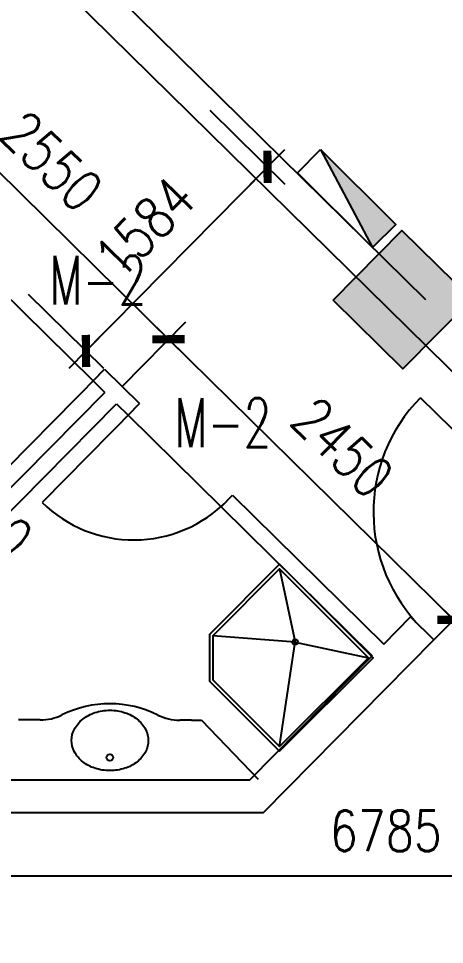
# Model space of a CAD drawing. Extents: x -357449 to -117302, y 127569 to 244935.
# Drawn here: x -183709 to -181100, y 220068 to 225744 of the extents above; entities that cross this region are included whole.
import ezdxf

# ---------------------------------------------------------------- set-up
doc = ezdxf.new("R2010")
doc.units = 0
doc.header["$MEASUREMENT"] = 0
doc.layers.get('0').update_dxf_attribs({"linetype": 'CONTINUOUS'})
doc.layers.get('DEFPOINTS').update_dxf_attribs({"linetype": 'CONTINUOUS'})
for name, color, linetype in [('1', 8, 'CONTINUOUS'), ('COLUMN', 4, 'CONTINUOUS'), ('F', 31, 'CONTINUOUS'), ('WALL', 1, 'CONTINUOUS'), ('WINDOW', 4, 'CONTINUOUS'), ('WINDOWS', 4, 'CONTINUOUS')]:
    doc.layers.add(name, color=color, linetype=linetype)
doc.layers.add('AXIS', color=3, linetype='CONTINUOUS', lineweight=9)
doc.styles.add('DIM_FONT', font='SIMPLEX.shx', dxfattribs={"width": 0.8})
doc.styles.add('FS', font='txt.shx', dxfattribs={"width": 0.66, "height": 150, "bigfont": 'fs.shx'})
doc.dimstyles.new('DIMN-200', dxfattribs={"dimtxt": 300, "dimasz": 1, "dimexe": 250, "dimexo": 0, "dimgap": 150, "dimtad": 1, "dimdec": 0, "dimdsep": 46, "dimtxsty": 'DIM_FONT', "dimblk": '_DIMX', "dimcen": 2.5, "dimclrd": 256, "dimclre": 256, "dimclrt": 4, "dimadec": 0, "dimazin": 0, "dimtfac": 1, "dimtdec": 0, "dimtix": 1, "dimtmove": 2, "dimatfit": 3, "dimldrblk": '_DIMX', "dimfxl": 0, "dimtolj": 1, "dimtzin": 0, "dimarcsym": 0})
doc.dimstyles.get("Standard").update_dxf_attribs({"dimtxt": 375, "dimasz": 1, "dimexe": 150, "dimexo": 0, "dimgap": 200, "dimtad": 1, "dimdec": 0, "dimzin": 0, "dimdsep": 46, "dimtxsty": 'DIM_FONT', "dimblk1": '_DIMX', "dimblk2": '_DIMX', "dimsah": 1, "dimcen": 200, "dimclrd": 256, "dimclre": 256, "dimclrt": 4, "dimadec": 0, "dimazin": 0, "dimtfac": 1, "dimtdec": 0, "dimtix": 1, "dimtmove": 2, "dimatfit": 3, "dimldrblk": '_DIMX', "dimfxl": 0, "dimtolj": 1, "dimtzin": 0, "dimarcsym": 0})

# ---------------------------------------------------------------- blocks, each defined once
blk = doc.blocks.new('_DIMX')
blk.add_line((-150, 0), (150, 0))
at = {"const_width": 50}
blk.add_lwpolyline([(-70, -70), (70, 70)], dxfattribs=at)
blk = doc.blocks.new('*D1510')
at = {"layer": 'AXIS', "lineweight": -2}
for p, q in [((-181126.2, 239797), (-182959.4, 241603.4)), ((-182853.3, 241497.4), (-202292.6, 221770.1)), ((-200567, 220068.2), (-202400.2, 221874.7))]:
    blk.add_line(p, q, dxfattribs=at)
at = {"layer": 'DEFPOINTS', "color": 0}
for p in [(-181126.2, 239797), (-202293.3, 221769.4), (-200567, 220068.2)]:
    blk.add_point(p, dxfattribs=at)
at = {"layer": 'AXIS', "lineweight": -2}
for p, rotation in [((-182852.6, 241498.1), 45.42128490415822), ((-202293.3, 221769.4), 225.4212849041582)]:
    blk.add_blockref('_DIMX', p, dxfattribs=dict(at, rotation=rotation))
at = {"layer": 'AXIS', "color": 4, "insert": (-192768.8, 231826.8), "char_height": 250, "attachment_point": 5, "rotation": 45.4213, "style": 'DIM_FONT'}
blk.add_mtext('\\A1;27698', dxfattribs=at)
blk = doc.blocks.new('*D707')
at = {"layer": 'AXIS', "lineweight": -2}
for p, q in [((-181561.1, 227731.7), (-182280.5, 227001.6)), ((-180502.1, 225459.7), (-182174.6, 227107.8)), ((-179887.2, 226082.3), (-180606.7, 225352.2))]:
    blk.add_line(p, q, dxfattribs=at)
at = {"layer": 'DEFPOINTS', "color": 0}
for p in [(-181561.1, 227731.7), (-182175.3, 227108.5), (-179887.2, 226082.3)]:
    blk.add_point(p, dxfattribs=at)
at = {"layer": 'AXIS', "lineweight": -2}
for p, rotation in [((-182175.3, 227108.5), 135.4212849040186), ((-180501.4, 225459), 315.4212849040186)]:
    blk.add_blockref('_DIMX', p, dxfattribs=dict(at, rotation=rotation))
at = {"layer": 'AXIS', "color": 4, "insert": (-181145.3, 226479.6), "char_height": 250, "attachment_point": 5, "rotation": 315.4213, "style": 'DIM_FONT'}
blk.add_mtext('\\A1;2350', dxfattribs=at)
blk = doc.blocks.new('*D1322')
at = {"layer": 'DEFPOINTS', "color": 0}
for p in [(-183970.2, 222651.2), (-183898.9, 222581), (-184099.4, 222520.1)]:
    blk.add_point(p, dxfattribs=at)
at = {"layer": 'WINDOW', "lineweight": -2}
for p, q in [((-183970.2, 222651.2), (-184204.6, 222413.3)), ((-183898.9, 222581), (-184133.4, 222343.1)), ((-184100.1, 222520.8), (-184100.8, 222521.5)), ((-184028.1, 222449.9), (-184099.4, 222520.1)), ((-184027.4, 222449.2), (-184026.7, 222448.5))]:
    blk.add_line(p, q, dxfattribs=at)
for p, rotation in [((-184099.4, 222520.1), 315.4212849080927), ((-184028.1, 222449.9), 135.4212849080927)]:
    blk.add_blockref('_DIMX', p, dxfattribs=dict(at, rotation=rotation))
at = {"layer": 'WINDOW', "color": 4, "insert": (-183870.7, 222680.9), "char_height": 250, "attachment_point": 5, "rotation": 315.4213, "style": 'DIM_FONT'}
blk.add_mtext('\\A1;100', dxfattribs=at)

msp = doc.modelspace()

# ---------------------------------------------------------------- hatches: boundary and pattern name
at = {"layer": 'COLUMN'}
msp.add_hatch(color=256, dxfattribs=at).paths.add_polyline_path([(-181360.76, 224444.46), (-181781.89, 224017.09), (-181354.52, 223595.95), (-180933.38, 224023.33)])

# ---------------------------------------------------------------- linework, layer by layer
at = {"layer": '1'}
for p, q in [((-182000.62, 224798.68), (-181859.55, 224940.45)), ((-181859.55, 224940.45), (-181398.81, 224481.95)), ((-181859.55, 224940.45), (-181539.88, 224340.19)), ((-181539.88, 224340.19), (-182000.62, 224798.68)), ((-181398.81, 224481.95), (-181539.88, 224340.19)), ((-182110.2, 222370.27), (-182014.74, 221921.61)), ((-182014.74, 221921.61), (-182519.52, 221960.95)), ((-182110.2, 221282.03), (-182014.74, 221921.61)), ((-182014.74, 221921.61), (-181566.08, 221826.15)), ((-183575.73, 221444.38), (-183708.53, 221444.56)), ((-182648.53, 221443.13), (-182721.33, 221443.23)), ((-182648.53, 221443.13), (-182588.53, 221443.05)), ((-182588.53, 221443.05), (-182241.04, 221081.26))]:
    msp.add_line(p, q, dxfattribs=at)
for points in [[(-182110.2, 221253.4), (-181537.45, 221826.15), (-182110.2, 222398.91), (-182539.77, 221969.34), (-182539.77, 221682.96)], [(-182110.2, 221282.03), (-181566.08, 221826.15), (-182110.2, 222370.27), (-182519.52, 221960.95), (-182519.52, 221691.35)]]:
    msp.add_lwpolyline(points, close=True, dxfattribs=at)
msp.add_lwpolyline([(-183148.45, 221503.81, -0.0789663), (-183056.21, 221489.02, -0.0881515), (-182982.35, 221449.4, -0.1052687), (-182930.51, 221386.94, -0.1216849), (-182913.7, 221318.49, -0.1216849), (-182930.7, 221250.09, -0.1052687), (-182982.71, 221187.77, -0.0881515), (-183056.67, 221148.34, -0.0789663), (-183148.95, 221133.81, -0.0789663), (-183241.19, 221148.59, -0.0881515), (-183315.05, 221188.22, -0.1052687), (-183366.89, 221250.68, -0.1216849), (-183383.7, 221319.12, -0.1216849), (-183366.71, 221387.52, -0.1052687), (-183314.69, 221449.85, -0.0881515), (-183240.73, 221489.27, -0.0789663)], format="xyb", close=True, dxfattribs=at)
for centre, radius in [((-182014.74, 221921.61), 16.87), ((-183148.84, 221213.81), 20)]:
    msp.add_circle(centre, radius, dxfattribs=at)
for centre, radius, start, end in [((-183149.29, 220881.31), 662.5, 63.57325, 116.27209), ((-183575.33, 221744.38), 300, 269.92267, 296.27209), ((-182720.93, 221743.23), 300, 243.57325, 269.92267)]:
    msp.add_arc(centre, radius, start, end, dxfattribs=at)
msp.add_solid([(-181858.26, 224937.63), (-181400.21, 224481.81), (-181539.66, 224344.33)], dxfattribs=at)
at = {"layer": 'COLUMN'}
for p, q in [((-183251.78, 223522.73), (-183821.61, 224084.24)), ((-183216.69, 223558.34), (-183778.2, 222988.51)), ((-183003, 223347.78), (-183564.51, 222777.95)), ((-183038.09, 223312.16), (-182468.26, 222750.65))]:
    msp.add_line(p, q, dxfattribs=at)
msp.add_lwpolyline([(-181781.89, 224017.09), (-181360.76, 224444.46), (-180933.38, 224023.33), (-181354.52, 223595.95), (-181781.89, 224017.09)], dxfattribs=at)
msp.add_arc((-183003, 223347.78), 800, 225.42128, 315.42128, dxfattribs=at)
at = {"layer": 'WALL'}
for p, q in [((-188780.89, 231475.49), (-181216.22, 224021.25)), ((-188921.54, 231333.3), (-180430.62, 222966.33)), ((-183251.78, 223522.73), (-183181.59, 223593.96)), ((-183181.59, 223593.96), (-182967.9, 223383.39)), ((-183251.78, 223522.73), (-183180.55, 223452.54)), ((-184759.8, 221849.9), (-183180.55, 223452.54)), ((-184688.57, 221779.71), (-183109.32, 223382.35)), ((-183109.32, 223382.35), (-183038.09, 223312.16)), ((-183038.09, 223312.16), (-182967.9, 223383.39)), ((-182468.26, 222750.65), (-182398.08, 222821.88)), ((-182398.08, 222821.88), (-181472.1, 221909.43)), ((-182468.26, 222750.65), (-181542.29, 221838.2)), ((-181472.1, 221909.43), (-181307.98, 222075.98)), ((-181307.98, 222075.98), (-181165.53, 221935.6)), ((-182209.07, 220876.59), (-181165.53, 221935.6)), ((-182292.78, 221076.59), (-181542.29, 221838.2)), ((-183975.04, 221076.59), (-182292.78, 221076.59)), ((-186069.88, 220876.59), (-182209.07, 220876.59))]:
    msp.add_line(p, q, dxfattribs=at)
at = {"layer": 'WINDOW'}
msp.add_line((-180463.64, 222647.89), (-181165.53, 221935.6), dxfattribs=at)
at = {"layer": 'WINDOWS'}
msp.add_line((-181247.15, 223419.96), (-180534.87, 222718.07), dxfattribs=at)
msp.add_arc((-180534.87, 222718.07), 1000, 135.42128, 225.42128, dxfattribs=at)

# ---------------------------------------------------------------- texts
at = {"layer": 'F', "style": 'FS', "width": 0.66}
for p in [(-183519.74, 223990.36), (-182754.16, 223116.1)]:
    msp.add_text('M-2', height=300, dxfattribs=at).set_placement(p)

# ---------------------------------------------------------------- dimensions: what is measured, and where the dimension line sits
at = {"layer": 'AXIS'}
for p1, p2, distance, picture, middle in [((-181126.23, 239796.96), (-200566.96, 220068.22), -2423.69, '*D1510', (-192768.83, 231826.77)), ((-179887.23, 226082.29), (-181561.1, 227731.73), 875.02, '*D707', (-181145.31, 226479.63))]:
    dim = msp.add_aligned_dim(p1=p1, p2=p2, distance=distance, dimstyle='DIMN-200', override={"dimtxt": 250, "dimexe": 150, "dimzin": 0, "dimblk1": '_DIMX', "dimblk2": '_DIMX', "dimsah": 1, "dimcen": 200}, dxfattribs=at)
    dim.commit()
    dim.dimension.update_dxf_attribs({"geometry": picture, "text_midpoint": middle})
at = {"layer": 'WINDOW'}
for p1, p2, distance in [((-184891.08, 225278.49), (-183074.75, 223488.68), 406.47), ((-183648.94, 224054.48), (-182537.27, 225182.62), -496.31), ((-183074.75, 223488.68), (-181329.65, 221769.05), 406.47)]:
    msp.add_aligned_dim(p1=p1, p2=p2, distance=distance, dimstyle='Standard', override={"dimtxt": 250, "dimgap": 150, "dimblk": '_DIMX'}, dxfattribs=at).render()
dim = msp.add_aligned_dim(p1=(-183898.95, 222581.03), p2=(-183970.18, 222651.22), distance=184.06, dimstyle='Standard', override={"dimtxt": 250, "dimgap": 150, "dimblk": '_DIMX'}, dxfattribs=at)
dim.commit()
dim.dimension.update_dxf_attribs({"geometry": '*D1322', "text_midpoint": (-183870.73, 222680.9)})
msp.add_linear_dim(base=(-178066.67, 220489.78), p1=(-184851.67, 220926.59), p2=(-178066.67, 220926.59), dimstyle='Standard', override={"dimtxt": 250, "dimgap": 150, "dimblk": '_DIMX'}, dxfattribs=at).render()

doc.saveas('drawing.dxf')
